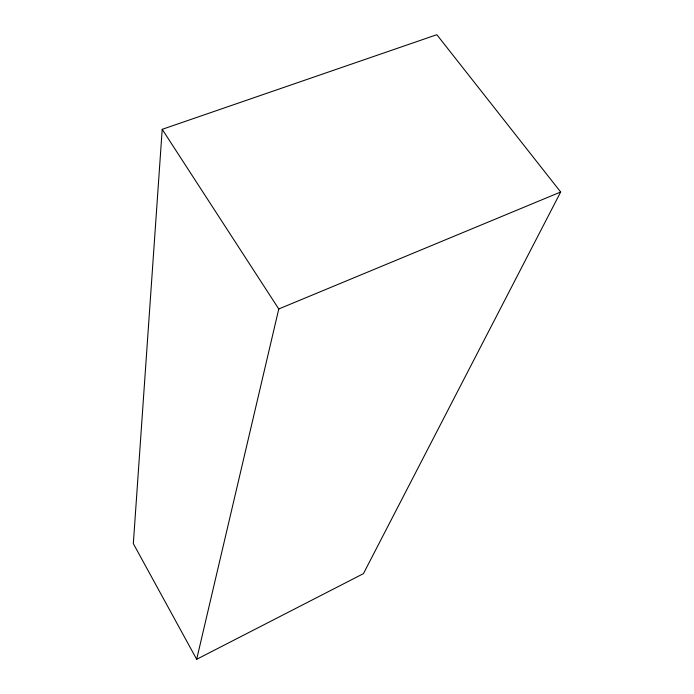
<?xml version="1.0" encoding="UTF-8"?>
<svg xmlns="http://www.w3.org/2000/svg" width="694" height="694" viewBox="0 0 694 694"><rect width="100%" height="100%" fill="white"/><g stroke="black" fill="none" stroke-linecap="round" stroke-linejoin="round"><path stroke-width="1.04" d="M162.205 129.327L133.326 543.619L196.671 659.3L363.43 573.643L560.674 192.004L436.838 34.7L162.205 129.327L278.771 308.977L196.671 659.3M278.771 308.977L560.674 192.004"/></g></svg>
